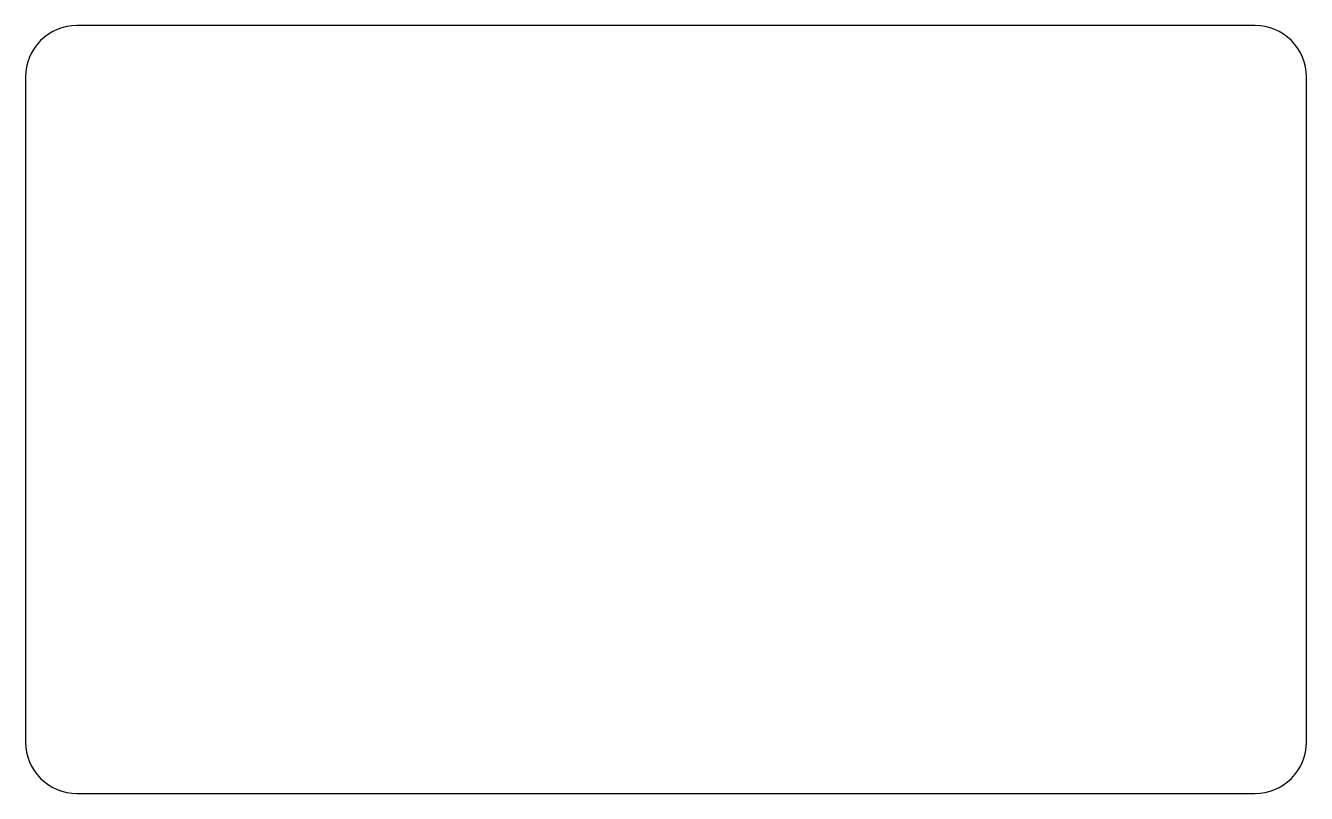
# Model space of a CAD drawing. Header units: metres. Extents: x -0.125 to 0.125, y -0.075 to 0.075.
import ezdxf

# ---------------------------------------------------------------- set-up
doc = ezdxf.new("R2010")
doc.units = ezdxf.units.M
doc.layers.add('3D_Beam_XS_Steel01', color=253, linetype='Continuous')

msp = doc.modelspace()

# ---------------------------------------------------------------- linework, layer by layer
at = {"layer": '3D_Beam_XS_Steel01'}
msp.add_lwpolyline([(-0.115, -0.075), (0.115, -0.075, 0.414214), (0.125, -0.065), (0.125, 0.065, 0.414214), (0.115, 0.075), (-0.115, 0.075, 0.414214), (-0.125, 0.065), (-0.125, -0.065, 0.414214)], format="xyb", close=True, dxfattribs=at)

doc.saveas('drawing.dxf')
